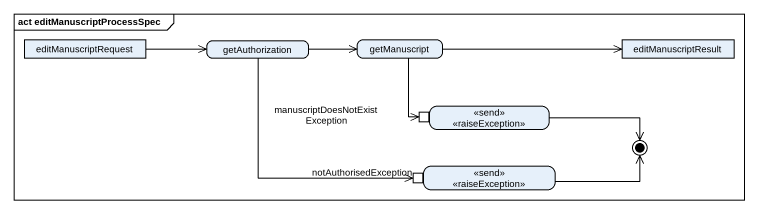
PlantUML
@startuml
mainframe act editManuscriptProcessSpec
hide empty description
state editManuscriptRequest <<object>>
state getAuthorization
state getManuscript
state editManuscriptResult <<object>>
state "<<raiseException>>" as raiseException <<send>> {
  state "manuscriptDoesNotExistException" as manuscriptDoesNotExistExcept <<inputPin>>
}
state "<<raiseException>>" as raiseException_2 <<send>> {
  state notAuthorisedException <<inputPin>>
}
editManuscriptRequest -right-> getAuthorization
getAuthorization -right-> getManuscript
getAuthorization --> notAuthorisedException
getManuscript -right-> editManuscriptResult
getManuscript --> manuscriptDoesNotExistExcept
raiseException -right-> [*]
raiseException_2 -right-> [*]
@enduml
